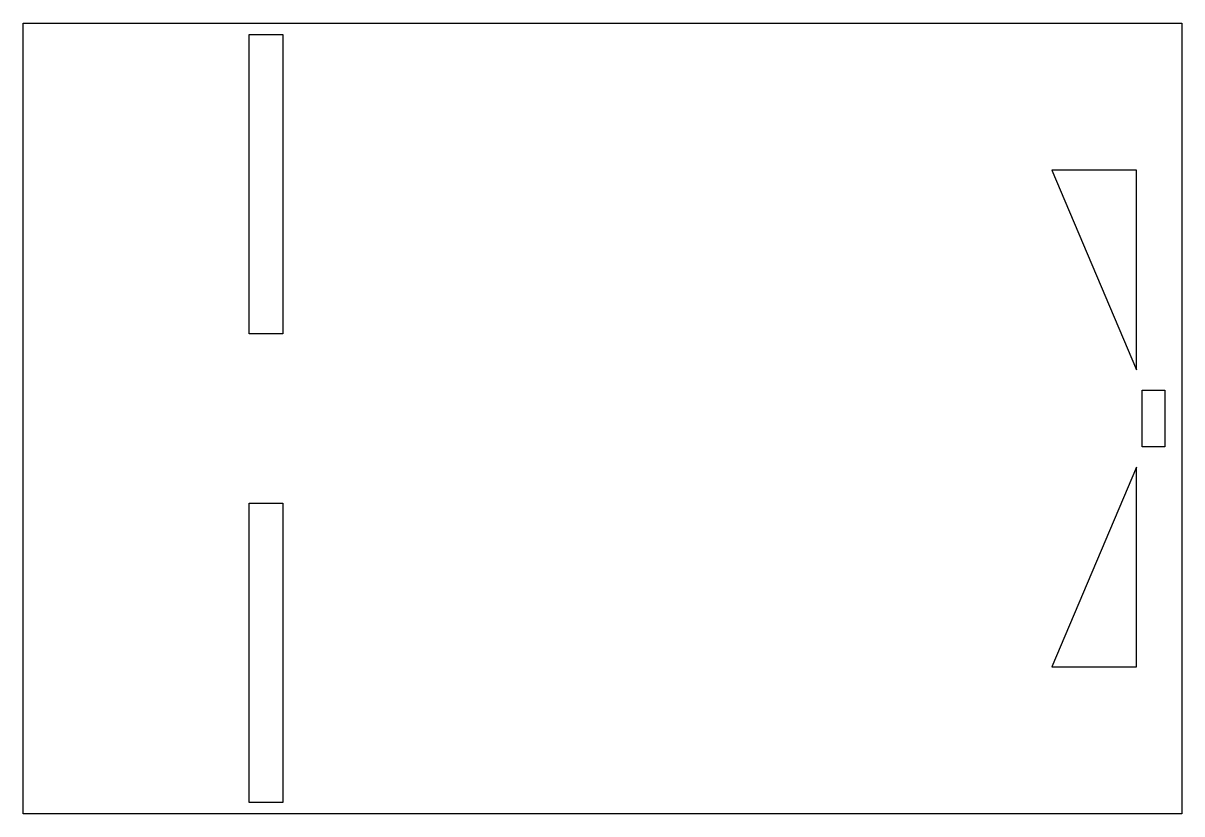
# Model space of a CAD drawing. Extents: x 7 to 110, y 27 to 97.
import ezdxf

# ---------------------------------------------------------------- set-up
doc = ezdxf.new("R2010")
doc.units = 0

msp = doc.modelspace()

# ---------------------------------------------------------------- linework, layer by layer
at = {"layer": '2'}
for p, q in [((7.256183, 27.02551), (7.256183, 97.02551)), ((7.256183, 97.02551), (109.8562, 97.02551)), ((109.8562, 97.02551), (109.8562, 27.02551)), ((109.8562, 27.02551), (7.256183, 27.02551))]:
    msp.add_line(p, q, dxfattribs=at)
at = {"layer": '3'}
for p, q in [((27.25618, 96.02551), (30.25618, 96.02551)), ((27.25618, 69.52551), (27.25618, 96.02551)), ((30.25618, 96.02551), (30.25618, 69.52551)), ((30.25618, 69.52551), (27.25618, 69.52551))]:
    msp.add_line(p, q, dxfattribs=at)
at = {"layer": '4'}
for p, q in [((27.25618, 28.02551), (27.25618, 54.52551)), ((27.25618, 54.52551), (30.25618, 54.52551)), ((30.25618, 54.52551), (30.25618, 28.02551)), ((30.25618, 28.02551), (27.25618, 28.02551))]:
    msp.add_line(p, q, dxfattribs=at)
at = {"layer": '5'}
for p, q in [((106.3562, 59.52551), (106.3562, 64.52551)), ((106.3562, 64.52551), (108.3562, 64.52551)), ((108.3562, 64.52551), (108.3562, 59.52551)), ((108.3562, 59.52551), (106.3562, 59.52551))]:
    msp.add_line(p, q, dxfattribs=at)
at = {"layer": '6'}
for p, q in [((105.8562, 84.02551), (98.35619, 84.02551)), ((98.35619, 84.02551), (105.8562, 66.34694)), ((105.8562, 66.34694), (105.8562, 84.02551))]:
    msp.add_line(p, q, dxfattribs=at)
at = {"layer": '7'}
for p, q in [((105.8562, 57.70408), (98.35619, 40.02551)), ((105.8562, 40.02551), (105.8562, 57.70408)), ((98.35619, 40.02551), (105.8562, 40.02551))]:
    msp.add_line(p, q, dxfattribs=at)

doc.saveas('drawing.dxf')
